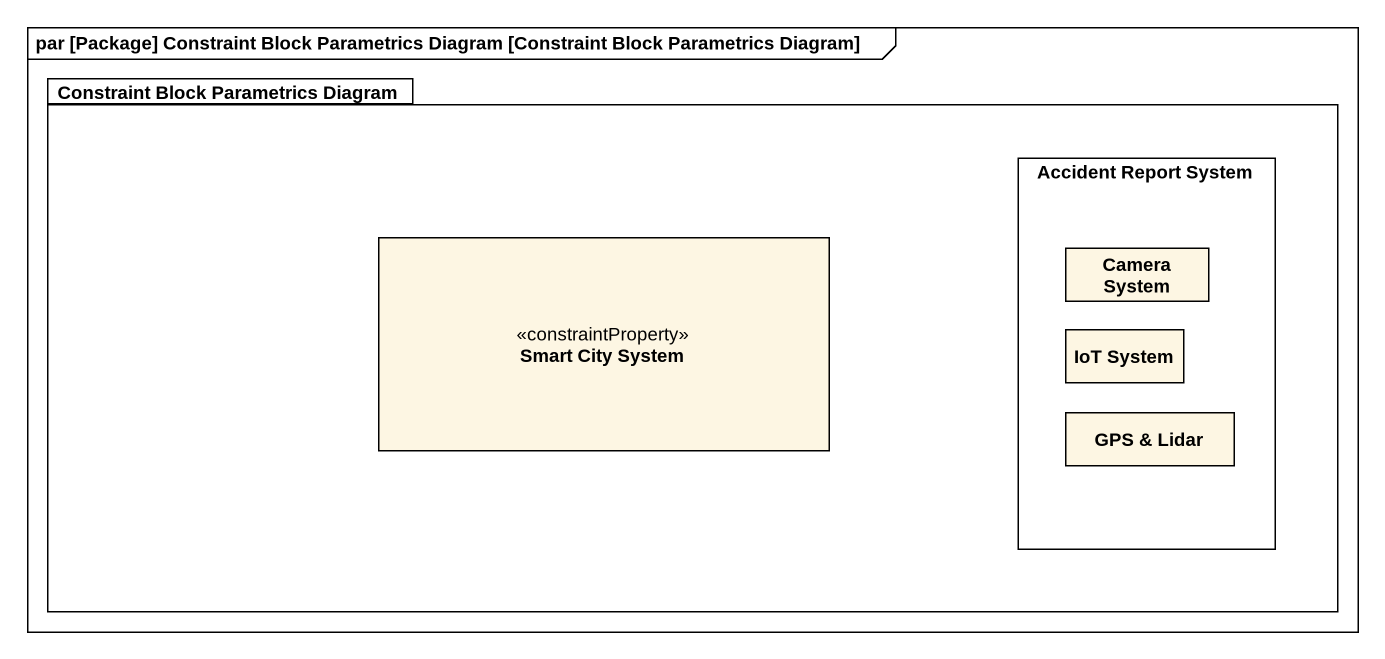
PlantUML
@startuml
mainframe par [Package] Constraint Block Parametrics Diagram [Constraint Block Parametrics Diagram]
package "Constraint Block Parametrics Diagram" as Constraint_Block {
  rectangle "Accident Report System" as Accident_Report_System {
    rectangle "Camera System" as Camera_System
    rectangle "IoT System" as IoT_System
    rectangle "GPS & Lidar" as GPS_Lidar
  }
  rectangle "Smart City System" as Smart_City_System <<constraintProperty>>
}
@enduml
